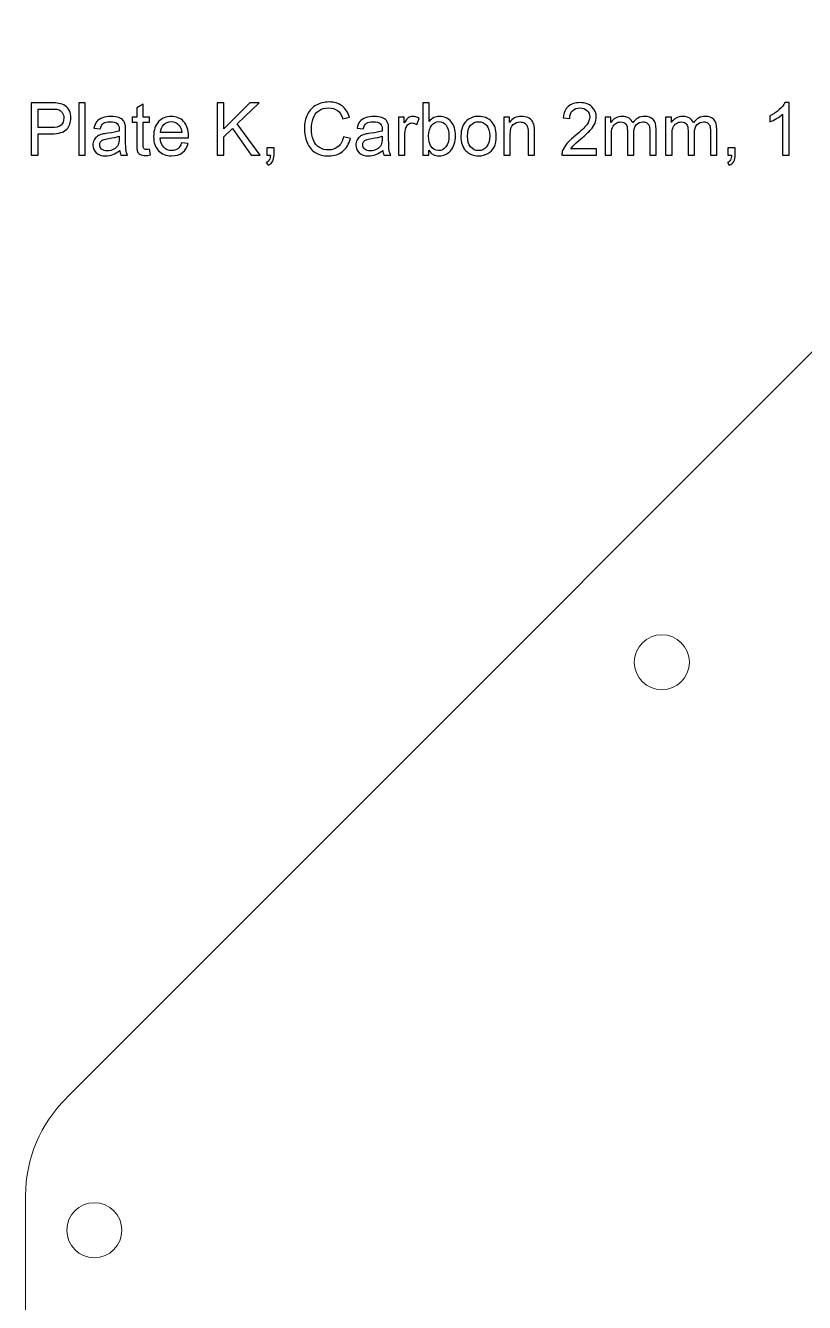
# Model space of a CAD drawing. Header units: millimetres. Extents: x -202 to 204, y -252 to 284.
# Drawn here: x 23.5 to 68.8, y 151.6 to 225.8 of the extents above; entities that cross this region are included whole.
import ezdxf

# ---------------------------------------------------------------- set-up
doc = ezdxf.new("R2010")
doc.units = ezdxf.units.MM
doc.header["$MEASUREMENT"] = 0
doc.layers.add('Layer 1', color=7, linetype='Continuous')

msp = doc.modelspace()

# ---------------------------------------------------------------- linework, layer by layer
at = {"layer": 'Layer 1', "color": 254, "lineweight": 20}
for points, knots in [([(203.5354, 157.7782), (203.5354, 157.7782), (203.5354, 113.8062), (203.5354, 113.8062), (203.5354, 113.8062), (203.5354, 109.3982), (199.9294, 105.7922), (195.5214, 105.7922), (195.5214, 105.7922), (195.5214, 105.7922), (165.5354, 105.7922), (165.5354, 105.7922), (165.5354, 105.7922), (165.5354, 105.7922), (165.5354, 114.7922), (165.5354, 114.7922), (165.5354, 114.7922), (165.5354, 117.5536), (163.2968, 119.7922), (160.5354, 119.7922), (160.5354, 119.7922), (157.774, 119.7922), (155.5354, 117.5536), (155.5354, 114.7922), (155.5354, 114.7922), (155.5354, 114.7922), (155.5354, 105.7922), (155.5354, 105.7922), (155.5354, 105.7922), (155.5354, 105.7922), (71.5354, 105.7922), (71.5354, 105.7922), (71.5354, 105.7922), (71.5354, 105.7922), (71.5354, 114.7922), (71.5354, 114.7922), (71.5354, 114.7922), (71.5354, 117.5536), (69.2968, 119.7922), (66.5354, 119.7922), (66.5354, 119.7922), (63.774, 119.7922), (61.5354, 117.5536), (61.5354, 114.7922), (61.5354, 114.7922), (61.5354, 114.7922), (61.5354, 105.7922), (61.5354, 105.7922), (61.5354, 105.7922), (61.5354, 105.7922), (31.5494, 105.7922), (31.5494, 105.7922), (31.5494, 105.7922), (27.1414, 105.7922), (23.5354, 109.3982), (23.5354, 113.8062), (23.5354, 113.8062), (23.5354, 113.8062), (23.5354, 157.7782), (23.5354, 157.7782), (23.5354, 157.7782), (23.5354, 159.9822), (24.4374, 161.9862), (25.8894, 163.4382), (25.8894, 163.4382), (25.8894, 163.4382), (25.9574, 163.5062), (25.9574, 163.5062), (25.9574, 163.5062), (25.9574, 163.5062), (85.8894, 223.4382), (85.8894, 223.4382), (85.8894, 223.4382), (87.3414, 224.8902), (89.3454, 225.7922), (91.5494, 225.7922), (91.5494, 225.7922), (91.5494, 225.7922), (135.5214, 225.7922), (135.5214, 225.7922), (135.5214, 225.7922), (137.7254, 225.7922), (139.7284, 224.8912), (141.1814, 223.4382), (141.1814, 223.4382), (141.1814, 223.4382), (141.1854, 223.4382), (141.1854, 223.4382), (141.1854, 223.4382), (141.1854, 223.4382), (201.1854, 163.4382), (201.1854, 163.4382), (201.1854, 163.4382), (201.1854, 163.4382), (201.1814, 163.4382), (201.1814, 163.4382), (201.1814, 163.4382), (202.6334, 161.9862), (203.5354, 159.9822), (203.5354, 157.7782)], [0, 0, 0, 0, 0.0384615, 0.0384615, 0.0384615, 0.0384615, 0.0769231, 0.0769231, 0.0769231, 0.0769231, 0.1153846, 0.1153846, 0.1153846, 0.1153846, 0.1538462, 0.1538462, 0.1538462, 0.1538462, 0.1923077, 0.1923077, 0.1923077, 0.1923077, 0.2307692, 0.2307692, 0.2307692, 0.2307692, 0.2692308, 0.2692308, 0.2692308, 0.2692308, 0.3076923, 0.3076923, 0.3076923, 0.3076923, 0.3461538, 0.3461538, 0.3461538, 0.3461538, 0.3846154, 0.3846154, 0.3846154, 0.3846154, 0.4230769, 0.4230769, 0.4230769, 0.4230769, 0.4615385, 0.4615385, 0.4615385, 0.4615385, 0.5, 0.5, 0.5, 0.5, 0.5384615, 0.5384615, 0.5384615, 0.5384615, 0.5769231, 0.5769231, 0.5769231, 0.5769231, 0.6153846, 0.6153846, 0.6153846, 0.6153846, 0.6538462, 0.6538462, 0.6538462, 0.6538462, 0.6923077, 0.6923077, 0.6923077, 0.6923077, 0.7307692, 0.7307692, 0.7307692, 0.7307692, 0.7692308, 0.7692308, 0.7692308, 0.7692308, 0.8076923, 0.8076923, 0.8076923, 0.8076923, 0.8461538, 0.8461538, 0.8461538, 0.8461538, 0.8846154, 0.8846154, 0.8846154, 0.8846154, 0.9230769, 0.9230769, 0.9230769, 0.9230769, 1, 1, 1, 1]), ([(58.9354, 188.7846), (58.9354, 189.6682), (59.6518, 190.3846), (60.5354, 190.3846), (60.5354, 190.3846), (61.419, 190.3846), (62.1354, 189.6682), (62.1354, 188.7846), (62.1354, 188.7846), (62.1354, 187.901), (61.419, 187.1846), (60.5354, 187.1846), (60.5354, 187.1846), (59.6518, 187.1846), (58.9354, 187.901), (58.9354, 188.7846)], [0, 0, 0, 0, 0.2, 0.2, 0.2, 0.2, 0.4, 0.4, 0.4, 0.4, 0.6, 0.6, 0.6, 0.6, 1, 1, 1, 1]), ([(25.9354, 155.7772), (25.9354, 156.6608), (26.6518, 157.3772), (27.5354, 157.3772), (27.5354, 157.3772), (28.419, 157.3772), (29.1354, 156.6608), (29.1354, 155.7772), (29.1354, 155.7772), (29.1354, 154.8936), (28.419, 154.1772), (27.5354, 154.1772), (27.5354, 154.1772), (26.6518, 154.1772), (25.9354, 154.8936), (25.9354, 155.7772)], [0, 0, 0, 0, 0.2, 0.2, 0.2, 0.2, 0.4, 0.4, 0.4, 0.4, 0.6, 0.6, 0.6, 0.6, 1, 1, 1, 1])]:
    msp.add_open_spline(points, degree=3, knots=knots, dxfattribs=at)
at = {"layer": 'Layer 1', "color": 242}
for points, knots in [([(23.8621, 218.2673), (23.8621, 218.2673), (23.8621, 221.2976), (23.8621, 221.2976), (23.8621, 221.2976), (23.8621, 221.2976), (25.0051, 221.2976), (25.0051, 221.2976), (25.0051, 221.2976), (25.2061, 221.2976), (25.36, 221.2878), (25.4658, 221.2687), (25.4658, 221.2687), (25.6147, 221.244), (25.7395, 221.1967), (25.8404, 221.1269), (25.8404, 221.1269), (25.9406, 221.0578), (26.0218, 220.9597), (26.0831, 220.8348), (26.0831, 220.8348), (26.1445, 220.7092), (26.1749, 220.5716), (26.1749, 220.4213), (26.1749, 220.4213), (26.1749, 220.1638), (26.093, 219.9451), (25.9293, 219.7666), (25.9293, 219.7666), (25.7649, 219.5888), (25.4686, 219.4992), (25.0403, 219.4992), (25.0403, 219.4992), (25.0403, 219.4992), (24.2628, 219.4992), (24.2628, 219.4992), (24.2628, 219.4992), (24.2628, 219.4992), (24.2628, 218.2673), (24.2628, 218.2673), (24.2628, 218.2673), (24.2628, 218.2673), (23.8621, 218.2673), (23.8621, 218.2673)], [0, 0, 0, 0, 0.0833333, 0.0833333, 0.0833333, 0.0833333, 0.1666667, 0.1666667, 0.1666667, 0.1666667, 0.25, 0.25, 0.25, 0.25, 0.3333333, 0.3333333, 0.3333333, 0.3333333, 0.4166667, 0.4166667, 0.4166667, 0.4166667, 0.5, 0.5, 0.5, 0.5, 0.5833333, 0.5833333, 0.5833333, 0.5833333, 0.6666667, 0.6666667, 0.6666667, 0.6666667, 0.75, 0.75, 0.75, 0.75, 0.8333333, 0.8333333, 0.8333333, 0.8333333, 1, 1, 1, 1]), ([(26.6299, 218.2673), (26.6299, 218.2673), (26.6299, 221.2976), (26.6299, 221.2976), (26.6299, 221.2976), (26.6299, 221.2976), (27.0018, 221.2976), (27.0018, 221.2976), (27.0018, 221.2976), (27.0018, 221.2976), (27.0018, 218.2673), (27.0018, 218.2673), (27.0018, 218.2673), (27.0018, 218.2673), (26.6299, 218.2673), (26.6299, 218.2673)], [0, 0, 0, 0, 0.2, 0.2, 0.2, 0.2, 0.4, 0.4, 0.4, 0.4, 0.6, 0.6, 0.6, 0.6, 1, 1, 1, 1]), ([(30.7454, 218.6003), (30.7454, 218.6003), (30.799, 218.2715), (30.799, 218.2715), (30.799, 218.2715), (30.6946, 218.2497), (30.6007, 218.2384), (30.5182, 218.2384), (30.5182, 218.2384), (30.3827, 218.2384), (30.2783, 218.2595), (30.2035, 218.3026), (30.2035, 218.3026), (30.1294, 218.3449), (30.0772, 218.4014), (30.0469, 218.4712), (30.0469, 218.4712), (30.0166, 218.5403), (30.001, 218.6871), (30.001, 218.9101), (30.001, 218.9101), (30.001, 218.9101), (30.001, 220.173), (30.001, 220.173), (30.001, 220.173), (30.001, 220.173), (29.728, 220.173), (29.728, 220.173), (29.728, 220.173), (29.728, 220.173), (29.728, 220.4623), (29.728, 220.4623), (29.728, 220.4623), (29.728, 220.4623), (30.001, 220.4623), (30.001, 220.4623), (30.001, 220.4623), (30.001, 220.4623), (30.001, 221.0062), (30.001, 221.0062), (30.001, 221.0062), (30.001, 221.0062), (30.3714, 221.2292), (30.3714, 221.2292), (30.3714, 221.2292), (30.3714, 221.2292), (30.3714, 220.4623), (30.3714, 220.4623), (30.3714, 220.4623), (30.3714, 220.4623), (30.7454, 220.4623), (30.7454, 220.4623), (30.7454, 220.4623), (30.7454, 220.4623), (30.7454, 220.173), (30.7454, 220.173), (30.7454, 220.173), (30.7454, 220.173), (30.3714, 220.173), (30.3714, 220.173), (30.3714, 220.173), (30.3714, 220.173), (30.3714, 218.8896), (30.3714, 218.8896), (30.3714, 218.8896), (30.3714, 218.7831), (30.3778, 218.7153), (30.3905, 218.685), (30.3905, 218.685), (30.4039, 218.6546), (30.4251, 218.6307), (30.4547, 218.6123), (30.4547, 218.6123), (30.4843, 218.5947), (30.5267, 218.5855), (30.5817, 218.5855), (30.5817, 218.5855), (30.6233, 218.5855), (30.6777, 218.5904), (30.7454, 218.6003)], [0, 0, 0, 0, 0.047619, 0.047619, 0.047619, 0.047619, 0.0952381, 0.0952381, 0.0952381, 0.0952381, 0.1428571, 0.1428571, 0.1428571, 0.1428571, 0.1904762, 0.1904762, 0.1904762, 0.1904762, 0.2380952, 0.2380952, 0.2380952, 0.2380952, 0.2857143, 0.2857143, 0.2857143, 0.2857143, 0.3333333, 0.3333333, 0.3333333, 0.3333333, 0.3809524, 0.3809524, 0.3809524, 0.3809524, 0.4285714, 0.4285714, 0.4285714, 0.4285714, 0.4761905, 0.4761905, 0.4761905, 0.4761905, 0.5238095, 0.5238095, 0.5238095, 0.5238095, 0.5714286, 0.5714286, 0.5714286, 0.5714286, 0.6190476, 0.6190476, 0.6190476, 0.6190476, 0.6666667, 0.6666667, 0.6666667, 0.6666667, 0.7142857, 0.7142857, 0.7142857, 0.7142857, 0.7619048, 0.7619048, 0.7619048, 0.7619048, 0.8095238, 0.8095238, 0.8095238, 0.8095238, 0.8571429, 0.8571429, 0.8571429, 0.8571429, 0.9047619, 0.9047619, 0.9047619, 0.9047619, 1, 1, 1, 1]), ([(34.6704, 218.2673), (34.6704, 218.2673), (34.6704, 221.2976), (34.6704, 221.2976), (34.6704, 221.2976), (34.6704, 221.2976), (35.0719, 221.2976), (35.0719, 221.2976), (35.0719, 221.2976), (35.0719, 221.2976), (35.0719, 219.7948), (35.0719, 219.7948), (35.0719, 219.7948), (35.0719, 219.7948), (36.5768, 221.2976), (36.5768, 221.2976), (36.5768, 221.2976), (36.5768, 221.2976), (37.1201, 221.2976), (37.1201, 221.2976), (37.1201, 221.2976), (37.1201, 221.2976), (35.8487, 220.07), (35.8487, 220.07), (35.8487, 220.07), (35.8487, 220.07), (37.1758, 218.2673), (37.1758, 218.2673), (37.1758, 218.2673), (37.1758, 218.2673), (36.6467, 218.2673), (36.6467, 218.2673), (36.6467, 218.2673), (36.6467, 218.2673), (35.5679, 219.8012), (35.5679, 219.8012), (35.5679, 219.8012), (35.5679, 219.8012), (35.0719, 219.3172), (35.0719, 219.3172), (35.0719, 219.3172), (35.0719, 219.3172), (35.0719, 218.2673), (35.0719, 218.2673), (35.0719, 218.2673), (35.0719, 218.2673), (34.6704, 218.2673), (34.6704, 218.2673)], [0, 0, 0, 0, 0.0769231, 0.0769231, 0.0769231, 0.0769231, 0.1538462, 0.1538462, 0.1538462, 0.1538462, 0.2307692, 0.2307692, 0.2307692, 0.2307692, 0.3076923, 0.3076923, 0.3076923, 0.3076923, 0.3846154, 0.3846154, 0.3846154, 0.3846154, 0.4615385, 0.4615385, 0.4615385, 0.4615385, 0.5384615, 0.5384615, 0.5384615, 0.5384615, 0.6153846, 0.6153846, 0.6153846, 0.6153846, 0.6923077, 0.6923077, 0.6923077, 0.6923077, 0.7692308, 0.7692308, 0.7692308, 0.7692308, 0.8461538, 0.8461538, 0.8461538, 0.8461538, 1, 1, 1, 1]), ([(42.0252, 219.3299), (42.0252, 219.3299), (42.4266, 219.2283), (42.4266, 219.2283), (42.4266, 219.2283), (42.3427, 218.8995), (42.191, 218.6483), (41.973, 218.4747), (41.973, 218.4747), (41.7542, 218.3019), (41.4875, 218.2158), (41.1715, 218.2158), (41.1715, 218.2158), (40.8448, 218.2158), (40.5795, 218.2821), (40.3749, 218.4148), (40.3749, 218.4148), (40.1703, 218.5481), (40.0144, 218.7407), (39.9078, 218.9926), (39.9078, 218.9926), (39.8013, 219.2452), (39.7477, 219.5161), (39.7477, 219.8054), (39.7477, 219.8054), (39.7477, 220.1208), (39.8076, 220.3959), (39.9283, 220.6309), (39.9283, 220.6309), (40.0489, 220.8658), (40.2204, 221.0443), (40.4433, 221.1664), (40.4433, 221.1664), (40.6656, 221.2885), (40.9104, 221.3491), (41.1778, 221.3491), (41.1778, 221.3491), (41.4812, 221.3491), (41.7359, 221.2722), (41.9426, 221.1177), (41.9426, 221.1177), (42.1494, 220.9632), (42.2933, 220.7466), (42.3744, 220.4665), (42.3744, 220.4665), (42.3744, 220.4665), (41.98, 220.3734), (41.98, 220.3734), (41.98, 220.3734), (41.9095, 220.5942), (41.8079, 220.7544), (41.6738, 220.8553), (41.6738, 220.8553), (41.5405, 220.9562), (41.3725, 221.0062), (41.1693, 221.0062), (41.1693, 221.0062), (40.9365, 221.0062), (40.7425, 220.9505), (40.5859, 220.839), (40.5859, 220.839), (40.4292, 220.7268), (40.3192, 220.5773), (40.2564, 220.3889), (40.2564, 220.3889), (40.1929, 220.2012), (40.1611, 220.0072), (40.1611, 219.8075), (40.1611, 219.8075), (40.1611, 219.5493), (40.1985, 219.3249), (40.2733, 219.1323), (40.2733, 219.1323), (40.3488, 218.9404), (40.4652, 218.7965), (40.624, 218.7012), (40.624, 218.7012), (40.7827, 218.606), (40.9542, 218.5587), (41.139, 218.5587), (41.139, 218.5587), (41.3634, 218.5587), (41.5532, 218.6236), (41.7091, 218.7527), (41.7091, 218.7527), (41.865, 218.8825), (41.9701, 219.0752), (42.0252, 219.3299)], [0, 0, 0, 0, 0.0434783, 0.0434783, 0.0434783, 0.0434783, 0.0869565, 0.0869565, 0.0869565, 0.0869565, 0.1304348, 0.1304348, 0.1304348, 0.1304348, 0.173913, 0.173913, 0.173913, 0.173913, 0.2173913, 0.2173913, 0.2173913, 0.2173913, 0.2608696, 0.2608696, 0.2608696, 0.2608696, 0.3043478, 0.3043478, 0.3043478, 0.3043478, 0.3478261, 0.3478261, 0.3478261, 0.3478261, 0.3913043, 0.3913043, 0.3913043, 0.3913043, 0.4347826, 0.4347826, 0.4347826, 0.4347826, 0.4782609, 0.4782609, 0.4782609, 0.4782609, 0.5217391, 0.5217391, 0.5217391, 0.5217391, 0.5652174, 0.5652174, 0.5652174, 0.5652174, 0.6086957, 0.6086957, 0.6086957, 0.6086957, 0.6521739, 0.6521739, 0.6521739, 0.6521739, 0.6956522, 0.6956522, 0.6956522, 0.6956522, 0.7391304, 0.7391304, 0.7391304, 0.7391304, 0.7826087, 0.7826087, 0.7826087, 0.7826087, 0.826087, 0.826087, 0.826087, 0.826087, 0.8695652, 0.8695652, 0.8695652, 0.8695652, 0.9130435, 0.9130435, 0.9130435, 0.9130435, 1, 1, 1, 1]), ([(46.9802, 218.2673), (46.9802, 218.2673), (46.6352, 218.2673), (46.6352, 218.2673), (46.6352, 218.2673), (46.6352, 218.2673), (46.6352, 221.2976), (46.6352, 221.2976), (46.6352, 221.2976), (46.6352, 221.2976), (47.007, 221.2976), (47.007, 221.2976), (47.007, 221.2976), (47.007, 221.2976), (47.007, 220.2167), (47.007, 220.2167), (47.007, 220.2167), (47.1643, 220.4136), (47.3647, 220.5124), (47.6081, 220.5124), (47.6081, 220.5124), (47.7436, 220.5124), (47.8713, 220.4848), (47.992, 220.4305), (47.992, 220.4305), (48.1126, 220.3762), (48.2114, 220.2993), (48.2897, 220.2012), (48.2897, 220.2012), (48.3673, 220.1024), (48.4287, 219.9839), (48.4724, 219.8442), (48.4724, 219.8442), (48.5169, 219.7052), (48.5388, 219.5563), (48.5388, 219.3983), (48.5388, 219.3983), (48.5388, 219.0215), (48.4456, 218.7308), (48.2594, 218.5255), (48.2594, 218.5255), (48.0738, 218.3202), (47.8501, 218.2179), (47.5898, 218.2179), (47.5898, 218.2179), (47.3309, 218.2179), (47.1277, 218.3259), (46.9802, 218.5425), (46.9802, 218.5425), (46.9802, 218.5425), (46.9802, 218.2673), (46.9802, 218.2673)], [0, 0, 0, 0, 0.0714286, 0.0714286, 0.0714286, 0.0714286, 0.1428571, 0.1428571, 0.1428571, 0.1428571, 0.2142857, 0.2142857, 0.2142857, 0.2142857, 0.2857143, 0.2857143, 0.2857143, 0.2857143, 0.3571429, 0.3571429, 0.3571429, 0.3571429, 0.4285714, 0.4285714, 0.4285714, 0.4285714, 0.5, 0.5, 0.5, 0.5, 0.5714286, 0.5714286, 0.5714286, 0.5714286, 0.6428571, 0.6428571, 0.6428571, 0.6428571, 0.7142857, 0.7142857, 0.7142857, 0.7142857, 0.7857143, 0.7857143, 0.7857143, 0.7857143, 0.8571429, 0.8571429, 0.8571429, 0.8571429, 1, 1, 1, 1]), ([(56.7288, 218.625), (56.7288, 218.625), (56.7288, 218.2673), (56.7288, 218.2673), (56.7288, 218.2673), (56.7288, 218.2673), (54.7257, 218.2673), (54.7257, 218.2673), (54.7257, 218.2673), (54.7229, 218.3569), (54.737, 218.443), (54.7687, 218.5255), (54.7687, 218.5255), (54.8195, 218.6624), (54.9014, 218.7965), (55.0136, 218.9291), (55.0136, 218.9291), (55.1265, 219.061), (55.2887, 219.2141), (55.5004, 219.3877), (55.5004, 219.3877), (55.8299, 219.6579), (56.0528, 219.8717), (56.1686, 220.0298), (56.1686, 220.0298), (56.2843, 220.1871), (56.3421, 220.3367), (56.3421, 220.4771), (56.3421, 220.4771), (56.3421, 220.6245), (56.2892, 220.7487), (56.1841, 220.8503), (56.1841, 220.8503), (56.0782, 220.9512), (55.9407, 221.002), (55.7713, 221.002), (55.7713, 221.002), (55.5921, 221.002), (55.4489, 220.9484), (55.3417, 220.8404), (55.3417, 220.8404), (55.2337, 220.7332), (55.1794, 220.5843), (55.178, 220.3945), (55.178, 220.3945), (55.178, 220.3945), (54.7956, 220.4333), (54.7956, 220.4333), (54.7956, 220.4333), (54.8217, 220.7191), (54.9204, 220.9364), (55.0912, 221.086), (55.0912, 221.086), (55.2619, 221.2355), (55.4919, 221.3103), (55.7798, 221.3103), (55.7798, 221.3103), (56.0705, 221.3103), (56.3005, 221.2292), (56.4698, 221.0683), (56.4698, 221.0683), (56.6399, 220.9068), (56.7245, 220.7071), (56.7245, 220.4686), (56.7245, 220.4686), (56.7245, 220.3473), (56.6998, 220.228), (56.6497, 220.1109), (56.6497, 220.1109), (56.6004, 219.9938), (56.5178, 219.8703), (56.4028, 219.7412), (56.4028, 219.7412), (56.2878, 219.6114), (56.0966, 219.4336), (55.8292, 219.2078), (55.8292, 219.2078), (55.6062, 219.0201), (55.463, 218.8931), (55.3995, 218.8261), (55.3995, 218.8261), (55.336, 218.7598), (55.2838, 218.6927), (55.2422, 218.625), (55.2422, 218.625), (55.2422, 218.625), (56.7288, 218.625), (56.7288, 218.625)], [0, 0, 0, 0, 0.0434783, 0.0434783, 0.0434783, 0.0434783, 0.0869565, 0.0869565, 0.0869565, 0.0869565, 0.1304348, 0.1304348, 0.1304348, 0.1304348, 0.173913, 0.173913, 0.173913, 0.173913, 0.2173913, 0.2173913, 0.2173913, 0.2173913, 0.2608696, 0.2608696, 0.2608696, 0.2608696, 0.3043478, 0.3043478, 0.3043478, 0.3043478, 0.3478261, 0.3478261, 0.3478261, 0.3478261, 0.3913043, 0.3913043, 0.3913043, 0.3913043, 0.4347826, 0.4347826, 0.4347826, 0.4347826, 0.4782609, 0.4782609, 0.4782609, 0.4782609, 0.5217391, 0.5217391, 0.5217391, 0.5217391, 0.5652174, 0.5652174, 0.5652174, 0.5652174, 0.6086957, 0.6086957, 0.6086957, 0.6086957, 0.6521739, 0.6521739, 0.6521739, 0.6521739, 0.6956522, 0.6956522, 0.6956522, 0.6956522, 0.7391304, 0.7391304, 0.7391304, 0.7391304, 0.7826087, 0.7826087, 0.7826087, 0.7826087, 0.826087, 0.826087, 0.826087, 0.826087, 0.8695652, 0.8695652, 0.8695652, 0.8695652, 0.9130435, 0.9130435, 0.9130435, 0.9130435, 1, 1, 1, 1]), ([(67.9336, 218.2673), (67.9336, 218.2673), (67.5618, 218.2673), (67.5618, 218.2673), (67.5618, 218.2673), (67.5618, 218.2673), (67.5618, 220.6379), (67.5618, 220.6379), (67.5618, 220.6379), (67.4722, 220.5526), (67.3551, 220.4672), (67.2097, 220.3818), (67.2097, 220.3818), (67.0637, 220.2965), (66.9331, 220.2323), (66.8174, 220.1899), (66.8174, 220.1899), (66.8174, 220.1899), (66.8174, 220.549), (66.8174, 220.549), (66.8174, 220.549), (67.0256, 220.6471), (67.2076, 220.7657), (67.3635, 220.9046), (67.3635, 220.9046), (67.5187, 221.0443), (67.6295, 221.1791), (67.6944, 221.3103), (67.6944, 221.3103), (67.6944, 221.3103), (67.9336, 221.3103), (67.9336, 221.3103), (67.9336, 221.3103), (67.9336, 221.3103), (67.9336, 218.2673), (67.9336, 218.2673)], [0, 0, 0, 0, 0.1, 0.1, 0.1, 0.1, 0.2, 0.2, 0.2, 0.2, 0.3, 0.3, 0.3, 0.3, 0.4, 0.4, 0.4, 0.4, 0.5, 0.5, 0.5, 0.5, 0.6, 0.6, 0.6, 0.6, 0.7, 0.7, 0.7, 0.7, 0.8, 0.8, 0.8, 0.8, 1, 1, 1, 1]), ([(24.2628, 219.8569), (24.2628, 219.8569), (25.0467, 219.8569), (25.0467, 219.8569), (25.0467, 219.8569), (25.3056, 219.8569), (25.4898, 219.9049), (25.5984, 220.0015), (25.5984, 220.0015), (25.7071, 220.0982), (25.7614, 220.2337), (25.7614, 220.4086), (25.7614, 220.4086), (25.7614, 220.5356), (25.7297, 220.6443), (25.6655, 220.7346), (25.6655, 220.7346), (25.6013, 220.8249), (25.5173, 220.8842), (25.4122, 220.9131), (25.4122, 220.9131), (25.3444, 220.9308), (25.2203, 220.9399), (25.0382, 220.9399), (25.0382, 220.9399), (25.0382, 220.9399), (24.2628, 220.9399), (24.2628, 220.9399), (24.2628, 220.9399), (24.2628, 220.9399), (24.2628, 219.8569), (24.2628, 219.8569)], [0, 0, 0, 0, 0.1111111, 0.1111111, 0.1111111, 0.1111111, 0.2222222, 0.2222222, 0.2222222, 0.2222222, 0.3333333, 0.3333333, 0.3333333, 0.3333333, 0.4444444, 0.4444444, 0.4444444, 0.4444444, 0.5555556, 0.5555556, 0.5555556, 0.5555556, 0.6666667, 0.6666667, 0.6666667, 0.6666667, 0.7777778, 0.7777778, 0.7777778, 0.7777778, 1, 1, 1, 1]), ([(29.0112, 218.5382), (28.8729, 218.4211), (28.7402, 218.3386), (28.6132, 218.2899), (28.6132, 218.2899), (28.4855, 218.2419), (28.3487, 218.2179), (28.2026, 218.2179), (28.2026, 218.2179), (27.9613, 218.2179), (27.7765, 218.2765), (27.6466, 218.3943), (27.6466, 218.3943), (27.5175, 218.5121), (27.4526, 218.6631), (27.4526, 218.8459), (27.4526, 218.8459), (27.4526, 218.9538), (27.4766, 219.0519), (27.526, 219.1408), (27.526, 219.1408), (27.5747, 219.2297), (27.6389, 219.3009), (27.7179, 219.3546), (27.7179, 219.3546), (27.7976, 219.4082), (27.8865, 219.4491), (27.986, 219.4766), (27.986, 219.4766), (28.0587, 219.4957), (28.1687, 219.5147), (28.3162, 219.5324), (28.3162, 219.5324), (28.6168, 219.5683), (28.8383, 219.6107), (28.9801, 219.6608), (28.9801, 219.6608), (28.9815, 219.7116), (28.9822, 219.744), (28.9822, 219.7574), (28.9822, 219.7574), (28.9822, 219.9091), (28.947, 220.0164), (28.8764, 220.0777), (28.8764, 220.0777), (28.7819, 220.1624), (28.64, 220.204), (28.4531, 220.204), (28.4531, 220.204), (28.2781, 220.204), (28.149, 220.1737), (28.065, 220.1123), (28.065, 220.1123), (27.9818, 220.0509), (27.9204, 219.9423), (27.8802, 219.7863), (27.8802, 219.7863), (27.8802, 219.7863), (27.5168, 219.8364), (27.5168, 219.8364), (27.5168, 219.8364), (27.55, 219.9917), (27.6043, 220.118), (27.6798, 220.2132), (27.6798, 220.2132), (27.7553, 220.3092), (27.8654, 220.3832), (28.0086, 220.4347), (28.0086, 220.4347), (28.1518, 220.4863), (28.3176, 220.5124), (28.5067, 220.5124), (28.5067, 220.5124), (28.6944, 220.5124), (28.8461, 220.4898), (28.9632, 220.446), (28.9632, 220.446), (29.0803, 220.4016), (29.1664, 220.3466), (29.2221, 220.2795), (29.2221, 220.2795), (29.2772, 220.2125), (29.3153, 220.1285), (29.3378, 220.0262), (29.3378, 220.0262), (29.3498, 219.9627), (29.3562, 219.8484), (29.3562, 219.6833), (29.3562, 219.6833), (29.3562, 219.6833), (29.3562, 219.1873), (29.3562, 219.1873), (29.3562, 219.1873), (29.3562, 218.8409), (29.3639, 218.6222), (29.3802, 218.5312), (29.3802, 218.5312), (29.3957, 218.4395), (29.4274, 218.3513), (29.474, 218.2673), (29.474, 218.2673), (29.474, 218.2673), (29.0852, 218.2673), (29.0852, 218.2673), (29.0852, 218.2673), (29.0471, 218.3442), (29.0217, 218.4345), (29.0112, 218.5382)], [0, 0, 0, 0, 0.0357143, 0.0357143, 0.0357143, 0.0357143, 0.0714286, 0.0714286, 0.0714286, 0.0714286, 0.1071429, 0.1071429, 0.1071429, 0.1071429, 0.1428571, 0.1428571, 0.1428571, 0.1428571, 0.1785714, 0.1785714, 0.1785714, 0.1785714, 0.2142857, 0.2142857, 0.2142857, 0.2142857, 0.25, 0.25, 0.25, 0.25, 0.2857143, 0.2857143, 0.2857143, 0.2857143, 0.3214286, 0.3214286, 0.3214286, 0.3214286, 0.3571429, 0.3571429, 0.3571429, 0.3571429, 0.3928571, 0.3928571, 0.3928571, 0.3928571, 0.4285714, 0.4285714, 0.4285714, 0.4285714, 0.4642857, 0.4642857, 0.4642857, 0.4642857, 0.5, 0.5, 0.5, 0.5, 0.5357143, 0.5357143, 0.5357143, 0.5357143, 0.5714286, 0.5714286, 0.5714286, 0.5714286, 0.6071429, 0.6071429, 0.6071429, 0.6071429, 0.6428571, 0.6428571, 0.6428571, 0.6428571, 0.6785714, 0.6785714, 0.6785714, 0.6785714, 0.7142857, 0.7142857, 0.7142857, 0.7142857, 0.75, 0.75, 0.75, 0.75, 0.7857143, 0.7857143, 0.7857143, 0.7857143, 0.8214286, 0.8214286, 0.8214286, 0.8214286, 0.8571429, 0.8571429, 0.8571429, 0.8571429, 0.8928571, 0.8928571, 0.8928571, 0.8928571, 0.9285714, 0.9285714, 0.9285714, 0.9285714, 1, 1, 1, 1]), ([(32.6116, 218.9743), (32.6116, 218.9743), (32.9961, 218.927), (32.9961, 218.927), (32.9961, 218.927), (32.9355, 218.7019), (32.8233, 218.5276), (32.6596, 218.4035), (32.6596, 218.4035), (32.4952, 218.28), (32.2856, 218.2179), (32.0309, 218.2179), (32.0309, 218.2179), (31.7099, 218.2179), (31.4552, 218.3167), (31.2675, 218.5142), (31.2675, 218.5142), (31.0792, 218.7118), (30.9853, 218.9891), (30.9853, 219.3461), (30.9853, 219.3461), (30.9853, 219.7158), (31.0806, 220.0022), (31.2704, 220.2062), (31.2704, 220.2062), (31.4609, 220.4101), (31.7071, 220.5124), (32.0105, 220.5124), (32.0105, 220.5124), (32.304, 220.5124), (32.5439, 220.4122), (32.7294, 220.2125), (32.7294, 220.2125), (32.9157, 220.0128), (33.0088, 219.7313), (33.0088, 219.3694), (33.0088, 219.3694), (33.0088, 219.3468), (33.0081, 219.3136), (33.0067, 219.2699), (33.0067, 219.2699), (33.0067, 219.2699), (31.3698, 219.2699), (31.3698, 219.2699), (31.3698, 219.2699), (31.3833, 219.0286), (31.4517, 218.8437), (31.5745, 218.716), (31.5745, 218.716), (31.6972, 218.5876), (31.8496, 218.5234), (32.0331, 218.5234), (32.0331, 218.5234), (32.1692, 218.5234), (32.2856, 218.5594), (32.3823, 218.6314), (32.3823, 218.6314), (32.479, 218.7026), (32.5552, 218.8169), (32.6116, 218.9743)], [0, 0, 0, 0, 0.0625, 0.0625, 0.0625, 0.0625, 0.125, 0.125, 0.125, 0.125, 0.1875, 0.1875, 0.1875, 0.1875, 0.25, 0.25, 0.25, 0.25, 0.3125, 0.3125, 0.3125, 0.3125, 0.375, 0.375, 0.375, 0.375, 0.4375, 0.4375, 0.4375, 0.4375, 0.5, 0.5, 0.5, 0.5, 0.5625, 0.5625, 0.5625, 0.5625, 0.625, 0.625, 0.625, 0.625, 0.6875, 0.6875, 0.6875, 0.6875, 0.75, 0.75, 0.75, 0.75, 0.8125, 0.8125, 0.8125, 0.8125, 0.875, 0.875, 0.875, 0.875, 1, 1, 1, 1]), ([(44.3055, 218.5382), (44.1672, 218.4211), (44.0345, 218.3386), (43.9075, 218.2899), (43.9075, 218.2899), (43.7798, 218.2419), (43.643, 218.2179), (43.4969, 218.2179), (43.4969, 218.2179), (43.2556, 218.2179), (43.0708, 218.2765), (42.9409, 218.3943), (42.9409, 218.3943), (42.8118, 218.5121), (42.7469, 218.6631), (42.7469, 218.8459), (42.7469, 218.8459), (42.7469, 218.9538), (42.7709, 219.0519), (42.8203, 219.1408), (42.8203, 219.1408), (42.869, 219.2297), (42.9332, 219.3009), (43.0122, 219.3546), (43.0122, 219.3546), (43.0919, 219.4082), (43.1808, 219.4491), (43.2803, 219.4766), (43.2803, 219.4766), (43.353, 219.4957), (43.463, 219.5147), (43.6105, 219.5324), (43.6105, 219.5324), (43.9111, 219.5683), (44.1326, 219.6107), (44.2744, 219.6608), (44.2744, 219.6608), (44.2758, 219.7116), (44.2765, 219.744), (44.2765, 219.7574), (44.2765, 219.7574), (44.2765, 219.9091), (44.2413, 220.0164), (44.1707, 220.0777), (44.1707, 220.0777), (44.0762, 220.1624), (43.9343, 220.204), (43.7474, 220.204), (43.7474, 220.204), (43.5724, 220.204), (43.4433, 220.1737), (43.3593, 220.1123), (43.3593, 220.1123), (43.2761, 220.0509), (43.2147, 219.9423), (43.1745, 219.7863), (43.1745, 219.7863), (43.1745, 219.7863), (42.8111, 219.8364), (42.8111, 219.8364), (42.8111, 219.8364), (42.8443, 219.9917), (42.8986, 220.118), (42.9741, 220.2132), (42.9741, 220.2132), (43.0496, 220.3092), (43.1597, 220.3832), (43.3029, 220.4347), (43.3029, 220.4347), (43.4461, 220.4863), (43.6119, 220.5124), (43.801, 220.5124), (43.801, 220.5124), (43.9887, 220.5124), (44.1404, 220.4898), (44.2575, 220.446), (44.2575, 220.446), (44.3746, 220.4016), (44.4607, 220.3466), (44.5164, 220.2795), (44.5164, 220.2795), (44.5715, 220.2125), (44.6096, 220.1285), (44.6321, 220.0262), (44.6321, 220.0262), (44.6441, 219.9627), (44.6505, 219.8484), (44.6505, 219.6833), (44.6505, 219.6833), (44.6505, 219.6833), (44.6505, 219.1873), (44.6505, 219.1873), (44.6505, 219.1873), (44.6505, 218.8409), (44.6582, 218.6222), (44.6745, 218.5312), (44.6745, 218.5312), (44.69, 218.4395), (44.7217, 218.3513), (44.7683, 218.2673), (44.7683, 218.2673), (44.7683, 218.2673), (44.3795, 218.2673), (44.3795, 218.2673), (44.3795, 218.2673), (44.3414, 218.3442), (44.316, 218.4345), (44.3055, 218.5382)], [0, 0, 0, 0, 0.0357143, 0.0357143, 0.0357143, 0.0357143, 0.0714286, 0.0714286, 0.0714286, 0.0714286, 0.1071429, 0.1071429, 0.1071429, 0.1071429, 0.1428571, 0.1428571, 0.1428571, 0.1428571, 0.1785714, 0.1785714, 0.1785714, 0.1785714, 0.2142857, 0.2142857, 0.2142857, 0.2142857, 0.25, 0.25, 0.25, 0.25, 0.2857143, 0.2857143, 0.2857143, 0.2857143, 0.3214286, 0.3214286, 0.3214286, 0.3214286, 0.3571429, 0.3571429, 0.3571429, 0.3571429, 0.3928571, 0.3928571, 0.3928571, 0.3928571, 0.4285714, 0.4285714, 0.4285714, 0.4285714, 0.4642857, 0.4642857, 0.4642857, 0.4642857, 0.5, 0.5, 0.5, 0.5, 0.5357143, 0.5357143, 0.5357143, 0.5357143, 0.5714286, 0.5714286, 0.5714286, 0.5714286, 0.6071429, 0.6071429, 0.6071429, 0.6071429, 0.6428571, 0.6428571, 0.6428571, 0.6428571, 0.6785714, 0.6785714, 0.6785714, 0.6785714, 0.7142857, 0.7142857, 0.7142857, 0.7142857, 0.75, 0.75, 0.75, 0.75, 0.7857143, 0.7857143, 0.7857143, 0.7857143, 0.8214286, 0.8214286, 0.8214286, 0.8214286, 0.8571429, 0.8571429, 0.8571429, 0.8571429, 0.8928571, 0.8928571, 0.8928571, 0.8928571, 0.9285714, 0.9285714, 0.9285714, 0.9285714, 1, 1, 1, 1]), ([(45.2234, 218.2673), (45.2234, 218.2673), (45.2234, 220.4623), (45.2234, 220.4623), (45.2234, 220.4623), (45.2234, 220.4623), (45.5578, 220.4623), (45.5578, 220.4623), (45.5578, 220.4623), (45.5578, 220.4623), (45.5578, 220.13), (45.5578, 220.13), (45.5578, 220.13), (45.6432, 220.2852), (45.7222, 220.3882), (45.7949, 220.4376), (45.7949, 220.4376), (45.8668, 220.487), (45.9466, 220.5124), (46.0333, 220.5124), (46.0333, 220.5124), (46.1589, 220.5124), (46.2859, 220.4721), (46.4157, 220.3924), (46.4157, 220.3924), (46.4157, 220.3924), (46.2873, 220.0467), (46.2873, 220.0467), (46.2873, 220.0467), (46.197, 220.101), (46.106, 220.1278), (46.015, 220.1278), (46.015, 220.1278), (45.9331, 220.1278), (45.8605, 220.1031), (45.7956, 220.0545), (45.7956, 220.0545), (45.7307, 220.0051), (45.6848, 219.9373), (45.6573, 219.8506), (45.6573, 219.8506), (45.6157, 219.7186), (45.5952, 219.574), (45.5952, 219.4166), (45.5952, 219.4166), (45.5952, 219.4166), (45.5952, 218.2673), (45.5952, 218.2673), (45.5952, 218.2673), (45.5952, 218.2673), (45.2234, 218.2673), (45.2234, 218.2673)], [0, 0, 0, 0, 0.0714286, 0.0714286, 0.0714286, 0.0714286, 0.1428571, 0.1428571, 0.1428571, 0.1428571, 0.2142857, 0.2142857, 0.2142857, 0.2142857, 0.2857143, 0.2857143, 0.2857143, 0.2857143, 0.3571429, 0.3571429, 0.3571429, 0.3571429, 0.4285714, 0.4285714, 0.4285714, 0.4285714, 0.5, 0.5, 0.5, 0.5, 0.5714286, 0.5714286, 0.5714286, 0.5714286, 0.6428571, 0.6428571, 0.6428571, 0.6428571, 0.7142857, 0.7142857, 0.7142857, 0.7142857, 0.7857143, 0.7857143, 0.7857143, 0.7857143, 0.8571429, 0.8571429, 0.8571429, 0.8571429, 1, 1, 1, 1]), ([(48.8527, 219.3651), (48.8527, 219.7715), (48.9656, 220.0728), (49.1921, 220.2682), (49.1921, 220.2682), (49.3805, 220.4305), (49.6105, 220.5124), (49.8821, 220.5124), (49.8821, 220.5124), (50.1841, 220.5124), (50.431, 220.4136), (50.6222, 220.2153), (50.6222, 220.2153), (50.8141, 220.0178), (50.9094, 219.7447), (50.9094, 219.3962), (50.9094, 219.3962), (50.9094, 219.1133), (50.867, 218.891), (50.7824, 218.7294), (50.7824, 218.7294), (50.6977, 218.5672), (50.5742, 218.4416), (50.4127, 218.352), (50.4127, 218.352), (50.2504, 218.2624), (50.074, 218.2179), (49.8821, 218.2179), (49.8821, 218.2179), (49.5752, 218.2179), (49.3268, 218.316), (49.137, 218.5135), (49.137, 218.5135), (48.9472, 218.7104), (48.8527, 218.994), (48.8527, 219.3651)], [0, 0, 0, 0, 0.1, 0.1, 0.1, 0.1, 0.2, 0.2, 0.2, 0.2, 0.3, 0.3, 0.3, 0.3, 0.4, 0.4, 0.4, 0.4, 0.5, 0.5, 0.5, 0.5, 0.6, 0.6, 0.6, 0.6, 0.7, 0.7, 0.7, 0.7, 0.8, 0.8, 0.8, 0.8, 1, 1, 1, 1]), ([(51.3461, 218.2673), (51.3461, 218.2673), (51.3461, 220.4623), (51.3461, 220.4623), (51.3461, 220.4623), (51.3461, 220.4623), (51.6805, 220.4623), (51.6805, 220.4623), (51.6805, 220.4623), (51.6805, 220.4623), (51.6805, 220.1504), (51.6805, 220.1504), (51.6805, 220.1504), (51.8421, 220.3917), (52.0749, 220.5124), (52.379, 220.5124), (52.379, 220.5124), (52.5117, 220.5124), (52.633, 220.4884), (52.7438, 220.4411), (52.7438, 220.4411), (52.8553, 220.3931), (52.9378, 220.331), (52.9929, 220.2534), (52.9929, 220.2534), (53.0486, 220.1765), (53.0867, 220.0848), (53.1093, 219.979), (53.1093, 219.979), (53.1227, 219.9098), (53.1297, 219.7892), (53.1297, 219.617), (53.1297, 219.617), (53.1297, 219.617), (53.1297, 218.2673), (53.1297, 218.2673), (53.1297, 218.2673), (53.1297, 218.2673), (52.7572, 218.2673), (52.7572, 218.2673), (52.7572, 218.2673), (52.7572, 218.2673), (52.7572, 219.6029), (52.7572, 219.6029), (52.7572, 219.6029), (52.7572, 219.7539), (52.7431, 219.8675), (52.7142, 219.943), (52.7142, 219.943), (52.6852, 220.0178), (52.6337, 220.0777), (52.5603, 220.1222), (52.5603, 220.1222), (52.4863, 220.1673), (52.4002, 220.1899), (52.3007, 220.1899), (52.3007, 220.1899), (52.142, 220.1899), (52.0058, 220.1391), (51.8901, 220.0389), (51.8901, 220.0389), (51.7751, 219.938), (51.7179, 219.7475), (51.7179, 219.466), (51.7179, 219.466), (51.7179, 219.466), (51.7179, 218.2673), (51.7179, 218.2673), (51.7179, 218.2673), (51.7179, 218.2673), (51.3461, 218.2673), (51.3461, 218.2673)], [0, 0, 0, 0, 0.0526316, 0.0526316, 0.0526316, 0.0526316, 0.1052632, 0.1052632, 0.1052632, 0.1052632, 0.1578947, 0.1578947, 0.1578947, 0.1578947, 0.2105263, 0.2105263, 0.2105263, 0.2105263, 0.2631579, 0.2631579, 0.2631579, 0.2631579, 0.3157895, 0.3157895, 0.3157895, 0.3157895, 0.3684211, 0.3684211, 0.3684211, 0.3684211, 0.4210526, 0.4210526, 0.4210526, 0.4210526, 0.4736842, 0.4736842, 0.4736842, 0.4736842, 0.5263158, 0.5263158, 0.5263158, 0.5263158, 0.5789474, 0.5789474, 0.5789474, 0.5789474, 0.6315789, 0.6315789, 0.6315789, 0.6315789, 0.6842105, 0.6842105, 0.6842105, 0.6842105, 0.7368421, 0.7368421, 0.7368421, 0.7368421, 0.7894737, 0.7894737, 0.7894737, 0.7894737, 0.8421053, 0.8421053, 0.8421053, 0.8421053, 0.8947368, 0.8947368, 0.8947368, 0.8947368, 1, 1, 1, 1]), ([(57.2311, 218.2673), (57.2311, 218.2673), (57.2311, 220.4623), (57.2311, 220.4623), (57.2311, 220.4623), (57.2311, 220.4623), (57.5634, 220.4623), (57.5634, 220.4623), (57.5634, 220.4623), (57.5634, 220.4623), (57.5634, 220.1546), (57.5634, 220.1546), (57.5634, 220.1546), (57.6326, 220.2619), (57.7243, 220.3487), (57.8386, 220.4136), (57.8386, 220.4136), (57.9529, 220.4792), (58.0834, 220.5124), (58.2295, 220.5124), (58.2295, 220.5124), (58.3917, 220.5124), (58.5251, 220.4785), (58.6288, 220.4108), (58.6288, 220.4108), (58.7332, 220.343), (58.8066, 220.2492), (58.8489, 220.1278), (58.8489, 220.1278), (59.0232, 220.384), (59.249, 220.5124), (59.527, 220.5124), (59.527, 220.5124), (59.745, 220.5124), (59.9122, 220.4517), (60.0293, 220.331), (60.0293, 220.331), (60.1464, 220.2104), (60.205, 220.0248), (60.205, 219.7744), (60.205, 219.7744), (60.205, 219.7744), (60.205, 218.2673), (60.205, 218.2673), (60.205, 218.2673), (60.205, 218.2673), (59.8353, 218.2673), (59.8353, 218.2673), (59.8353, 218.2673), (59.8353, 218.2673), (59.8353, 219.6502), (59.8353, 219.6502), (59.8353, 219.6502), (59.8353, 219.799), (59.8233, 219.9063), (59.7993, 219.9719), (59.7993, 219.9719), (59.7746, 220.0368), (59.7309, 220.0897), (59.6681, 220.13), (59.6681, 220.13), (59.6046, 220.1695), (59.5298, 220.1899), (59.4444, 220.1899), (59.4444, 220.1899), (59.2899, 220.1899), (59.1622, 220.1384), (59.0599, 220.0354), (59.0599, 220.0354), (58.9583, 219.9331), (58.9068, 219.7687), (58.9068, 219.5429), (58.9068, 219.5429), (58.9068, 219.5429), (58.9068, 218.2673), (58.9068, 218.2673), (58.9068, 218.2673), (58.9068, 218.2673), (58.535, 218.2673), (58.535, 218.2673), (58.535, 218.2673), (58.535, 218.2673), (58.535, 219.6932), (58.535, 219.6932), (58.535, 219.6932), (58.535, 219.859), (58.5046, 219.9832), (58.4439, 220.0657), (58.4439, 220.0657), (58.3833, 220.1483), (58.2845, 220.1899), (58.1462, 220.1899), (58.1462, 220.1899), (58.0418, 220.1899), (57.9451, 220.1624), (57.8562, 220.1067), (57.8562, 220.1067), (57.7673, 220.0516), (57.7024, 219.9712), (57.6629, 219.8654), (57.6629, 219.8654), (57.6227, 219.7588), (57.6029, 219.6057), (57.6029, 219.4061), (57.6029, 219.4061), (57.6029, 219.4061), (57.6029, 218.2673), (57.6029, 218.2673), (57.6029, 218.2673), (57.6029, 218.2673), (57.2311, 218.2673), (57.2311, 218.2673)], [0, 0, 0, 0, 0.0344828, 0.0344828, 0.0344828, 0.0344828, 0.0689655, 0.0689655, 0.0689655, 0.0689655, 0.1034483, 0.1034483, 0.1034483, 0.1034483, 0.137931, 0.137931, 0.137931, 0.137931, 0.1724138, 0.1724138, 0.1724138, 0.1724138, 0.2068966, 0.2068966, 0.2068966, 0.2068966, 0.2413793, 0.2413793, 0.2413793, 0.2413793, 0.2758621, 0.2758621, 0.2758621, 0.2758621, 0.3103448, 0.3103448, 0.3103448, 0.3103448, 0.3448276, 0.3448276, 0.3448276, 0.3448276, 0.3793103, 0.3793103, 0.3793103, 0.3793103, 0.4137931, 0.4137931, 0.4137931, 0.4137931, 0.4482759, 0.4482759, 0.4482759, 0.4482759, 0.4827586, 0.4827586, 0.4827586, 0.4827586, 0.5172414, 0.5172414, 0.5172414, 0.5172414, 0.5517241, 0.5517241, 0.5517241, 0.5517241, 0.5862069, 0.5862069, 0.5862069, 0.5862069, 0.6206897, 0.6206897, 0.6206897, 0.6206897, 0.6551724, 0.6551724, 0.6551724, 0.6551724, 0.6896552, 0.6896552, 0.6896552, 0.6896552, 0.7241379, 0.7241379, 0.7241379, 0.7241379, 0.7586207, 0.7586207, 0.7586207, 0.7586207, 0.7931034, 0.7931034, 0.7931034, 0.7931034, 0.8275862, 0.8275862, 0.8275862, 0.8275862, 0.862069, 0.862069, 0.862069, 0.862069, 0.8965517, 0.8965517, 0.8965517, 0.8965517, 0.9310345, 0.9310345, 0.9310345, 0.9310345, 1, 1, 1, 1]), ([(60.7574, 218.2673), (60.7574, 218.2673), (60.7574, 220.4623), (60.7574, 220.4623), (60.7574, 220.4623), (60.7574, 220.4623), (61.0897, 220.4623), (61.0897, 220.4623), (61.0897, 220.4623), (61.0897, 220.4623), (61.0897, 220.1546), (61.0897, 220.1546), (61.0897, 220.1546), (61.1589, 220.2619), (61.2506, 220.3487), (61.3649, 220.4136), (61.3649, 220.4136), (61.4792, 220.4792), (61.6097, 220.5124), (61.7558, 220.5124), (61.7558, 220.5124), (61.918, 220.5124), (62.0514, 220.4785), (62.1551, 220.4108), (62.1551, 220.4108), (62.2595, 220.343), (62.3329, 220.2492), (62.3752, 220.1278), (62.3752, 220.1278), (62.5495, 220.384), (62.7753, 220.5124), (63.0533, 220.5124), (63.0533, 220.5124), (63.2713, 220.5124), (63.4385, 220.4517), (63.5556, 220.331), (63.5556, 220.331), (63.6727, 220.2104), (63.7313, 220.0248), (63.7313, 219.7744), (63.7313, 219.7744), (63.7313, 219.7744), (63.7313, 218.2673), (63.7313, 218.2673), (63.7313, 218.2673), (63.7313, 218.2673), (63.3616, 218.2673), (63.3616, 218.2673), (63.3616, 218.2673), (63.3616, 218.2673), (63.3616, 219.6502), (63.3616, 219.6502), (63.3616, 219.6502), (63.3616, 219.799), (63.3496, 219.9063), (63.3256, 219.9719), (63.3256, 219.9719), (63.3009, 220.0368), (63.2572, 220.0897), (63.1944, 220.13), (63.1944, 220.13), (63.1309, 220.1695), (63.0561, 220.1899), (62.9707, 220.1899), (62.9707, 220.1899), (62.8162, 220.1899), (62.6885, 220.1384), (62.5862, 220.0354), (62.5862, 220.0354), (62.4846, 219.9331), (62.4331, 219.7687), (62.4331, 219.5429), (62.4331, 219.5429), (62.4331, 219.5429), (62.4331, 218.2673), (62.4331, 218.2673), (62.4331, 218.2673), (62.4331, 218.2673), (62.0613, 218.2673), (62.0613, 218.2673), (62.0613, 218.2673), (62.0613, 218.2673), (62.0613, 219.6932), (62.0613, 219.6932), (62.0613, 219.6932), (62.0613, 219.859), (62.0309, 219.9832), (61.9702, 220.0657), (61.9702, 220.0657), (61.9096, 220.1483), (61.8108, 220.1899), (61.6725, 220.1899), (61.6725, 220.1899), (61.5681, 220.1899), (61.4714, 220.1624), (61.3825, 220.1067), (61.3825, 220.1067), (61.2936, 220.0516), (61.2287, 219.9712), (61.1892, 219.8654), (61.1892, 219.8654), (61.149, 219.7588), (61.1292, 219.6057), (61.1292, 219.4061), (61.1292, 219.4061), (61.1292, 219.4061), (61.1292, 218.2673), (61.1292, 218.2673), (61.1292, 218.2673), (61.1292, 218.2673), (60.7574, 218.2673), (60.7574, 218.2673)], [0, 0, 0, 0, 0.0344828, 0.0344828, 0.0344828, 0.0344828, 0.0689655, 0.0689655, 0.0689655, 0.0689655, 0.1034483, 0.1034483, 0.1034483, 0.1034483, 0.137931, 0.137931, 0.137931, 0.137931, 0.1724138, 0.1724138, 0.1724138, 0.1724138, 0.2068966, 0.2068966, 0.2068966, 0.2068966, 0.2413793, 0.2413793, 0.2413793, 0.2413793, 0.2758621, 0.2758621, 0.2758621, 0.2758621, 0.3103448, 0.3103448, 0.3103448, 0.3103448, 0.3448276, 0.3448276, 0.3448276, 0.3448276, 0.3793103, 0.3793103, 0.3793103, 0.3793103, 0.4137931, 0.4137931, 0.4137931, 0.4137931, 0.4482759, 0.4482759, 0.4482759, 0.4482759, 0.4827586, 0.4827586, 0.4827586, 0.4827586, 0.5172414, 0.5172414, 0.5172414, 0.5172414, 0.5517241, 0.5517241, 0.5517241, 0.5517241, 0.5862069, 0.5862069, 0.5862069, 0.5862069, 0.6206897, 0.6206897, 0.6206897, 0.6206897, 0.6551724, 0.6551724, 0.6551724, 0.6551724, 0.6896552, 0.6896552, 0.6896552, 0.6896552, 0.7241379, 0.7241379, 0.7241379, 0.7241379, 0.7586207, 0.7586207, 0.7586207, 0.7586207, 0.7931034, 0.7931034, 0.7931034, 0.7931034, 0.8275862, 0.8275862, 0.8275862, 0.8275862, 0.862069, 0.862069, 0.862069, 0.862069, 0.8965517, 0.8965517, 0.8965517, 0.8965517, 0.9310345, 0.9310345, 0.9310345, 0.9310345, 1, 1, 1, 1]), ([(31.3903, 219.5761), (31.3903, 219.5761), (32.6158, 219.5761), (32.6158, 219.5761), (32.6158, 219.5761), (32.5996, 219.7602), (32.5523, 219.8992), (32.4754, 219.991), (32.4754, 219.991), (32.3569, 220.1342), (32.2031, 220.2062), (32.0147, 220.2062), (32.0147, 220.2062), (31.844, 220.2062), (31.7, 220.149), (31.5836, 220.0347), (31.5836, 220.0347), (31.4672, 219.9204), (31.403, 219.7673), (31.3903, 219.5761)], [0, 0, 0, 0, 0.1666667, 0.1666667, 0.1666667, 0.1666667, 0.3333333, 0.3333333, 0.3333333, 0.3333333, 0.5, 0.5, 0.5, 0.5, 0.6666667, 0.6666667, 0.6666667, 0.6666667, 1, 1, 1, 1]), ([(46.976, 219.3814), (46.976, 219.1182), (47.0119, 218.9284), (47.0832, 218.8113), (47.0832, 218.8113), (47.2003, 218.6194), (47.3591, 218.5234), (47.5587, 218.5234), (47.5587, 218.5234), (47.7217, 218.5234), (47.8621, 218.594), (47.9807, 218.7358), (47.9807, 218.7358), (48.0992, 218.8769), (48.1585, 219.0871), (48.1585, 219.3673), (48.1585, 219.3673), (48.1585, 219.6537), (48.1013, 219.8654), (47.9877, 220.0015), (47.9877, 220.0015), (47.8741, 220.1377), (47.7365, 220.2062), (47.5757, 220.2062), (47.5757, 220.2062), (47.4127, 220.2062), (47.2723, 220.1356), (47.1538, 219.9945), (47.1538, 219.9945), (47.0352, 219.8534), (46.976, 219.6488), (46.976, 219.3814)], [0, 0, 0, 0, 0.1111111, 0.1111111, 0.1111111, 0.1111111, 0.2222222, 0.2222222, 0.2222222, 0.2222222, 0.3333333, 0.3333333, 0.3333333, 0.3333333, 0.4444444, 0.4444444, 0.4444444, 0.4444444, 0.5555556, 0.5555556, 0.5555556, 0.5555556, 0.6666667, 0.6666667, 0.6666667, 0.6666667, 0.7777778, 0.7777778, 0.7777778, 0.7777778, 1, 1, 1, 1]), ([(49.2351, 219.3651), (49.2351, 219.0836), (49.2965, 218.8734), (49.4193, 218.7337), (49.4193, 218.7337), (49.542, 218.5933), (49.6965, 218.5234), (49.8821, 218.5234), (49.8821, 218.5234), (50.067, 218.5234), (50.2208, 218.594), (50.3435, 218.7344), (50.3435, 218.7344), (50.4656, 218.8748), (50.527, 219.0893), (50.527, 219.3771), (50.527, 219.3771), (50.527, 219.6488), (50.4656, 219.8548), (50.3421, 219.9945), (50.3421, 219.9945), (50.2186, 220.1342), (50.0655, 220.204), (49.8821, 220.204), (49.8821, 220.204), (49.6965, 220.204), (49.542, 220.1342), (49.4193, 219.9952), (49.4193, 219.9952), (49.2965, 219.8562), (49.2351, 219.6459), (49.2351, 219.3651)], [0, 0, 0, 0, 0.1111111, 0.1111111, 0.1111111, 0.1111111, 0.2222222, 0.2222222, 0.2222222, 0.2222222, 0.3333333, 0.3333333, 0.3333333, 0.3333333, 0.4444444, 0.4444444, 0.4444444, 0.4444444, 0.5555556, 0.5555556, 0.5555556, 0.5555556, 0.6666667, 0.6666667, 0.6666667, 0.6666667, 0.7777778, 0.7777778, 0.7777778, 0.7777778, 1, 1, 1, 1]), ([(28.9801, 219.3694), (28.8447, 219.3136), (28.6422, 219.2671), (28.3726, 219.2283), (28.3726, 219.2283), (28.2195, 219.2064), (28.1109, 219.1817), (28.0481, 219.1542), (28.0481, 219.1542), (27.9846, 219.1267), (27.9352, 219.0864), (27.9013, 219.0328), (27.9013, 219.0328), (27.8668, 218.9799), (27.8491, 218.9213), (27.8491, 218.8564), (27.8491, 218.8564), (27.8491, 218.757), (27.8872, 218.6744), (27.962, 218.6081), (27.962, 218.6081), (28.0368, 218.5425), (28.1469, 218.5093), (28.2915, 218.5093), (28.2915, 218.5093), (28.4347, 218.5093), (28.5624, 218.5403), (28.6739, 218.6031), (28.6739, 218.6031), (28.7854, 218.6659), (28.8679, 218.752), (28.9201, 218.8607), (28.9201, 218.8607), (28.9604, 218.9446), (28.9801, 219.0688), (28.9801, 219.2325), (28.9801, 219.2325), (28.9801, 219.2325), (28.9801, 219.3694), (28.9801, 219.3694)], [0, 0, 0, 0, 0.0909091, 0.0909091, 0.0909091, 0.0909091, 0.1818182, 0.1818182, 0.1818182, 0.1818182, 0.2727273, 0.2727273, 0.2727273, 0.2727273, 0.3636364, 0.3636364, 0.3636364, 0.3636364, 0.4545455, 0.4545455, 0.4545455, 0.4545455, 0.5454545, 0.5454545, 0.5454545, 0.5454545, 0.6363636, 0.6363636, 0.6363636, 0.6363636, 0.7272727, 0.7272727, 0.7272727, 0.7272727, 0.8181818, 0.8181818, 0.8181818, 0.8181818, 1, 1, 1, 1]), ([(44.2744, 219.3694), (44.139, 219.3136), (43.9365, 219.2671), (43.6669, 219.2283), (43.6669, 219.2283), (43.5138, 219.2064), (43.4052, 219.1817), (43.3424, 219.1542), (43.3424, 219.1542), (43.2789, 219.1267), (43.2295, 219.0864), (43.1956, 219.0328), (43.1956, 219.0328), (43.1611, 218.9799), (43.1434, 218.9213), (43.1434, 218.8564), (43.1434, 218.8564), (43.1434, 218.757), (43.1815, 218.6744), (43.2563, 218.6081), (43.2563, 218.6081), (43.3311, 218.5425), (43.4412, 218.5093), (43.5858, 218.5093), (43.5858, 218.5093), (43.729, 218.5093), (43.8567, 218.5403), (43.9682, 218.6031), (43.9682, 218.6031), (44.0797, 218.6659), (44.1622, 218.752), (44.2144, 218.8607), (44.2144, 218.8607), (44.2547, 218.9446), (44.2744, 219.0688), (44.2744, 219.2325), (44.2744, 219.2325), (44.2744, 219.2325), (44.2744, 219.3694), (44.2744, 219.3694)], [0, 0, 0, 0, 0.0909091, 0.0909091, 0.0909091, 0.0909091, 0.1818182, 0.1818182, 0.1818182, 0.1818182, 0.2727273, 0.2727273, 0.2727273, 0.2727273, 0.3636364, 0.3636364, 0.3636364, 0.3636364, 0.4545455, 0.4545455, 0.4545455, 0.4545455, 0.5454545, 0.5454545, 0.5454545, 0.5454545, 0.6363636, 0.6363636, 0.6363636, 0.6363636, 0.7272727, 0.7272727, 0.7272727, 0.7272727, 0.8181818, 0.8181818, 0.8181818, 0.8181818, 1, 1, 1, 1]), ([(37.5604, 218.2673), (37.5604, 218.2673), (37.5604, 218.6913), (37.5604, 218.6913), (37.5604, 218.6913), (37.5604, 218.6913), (37.9844, 218.6913), (37.9844, 218.6913), (37.9844, 218.6913), (37.9844, 218.6913), (37.9844, 218.2673), (37.9844, 218.2673), (37.9844, 218.2673), (37.9844, 218.1114), (37.9569, 217.9858), (37.9018, 217.8898), (37.9018, 217.8898), (37.8461, 217.7946), (37.7586, 217.7205), (37.6394, 217.6676), (37.6394, 217.6676), (37.6394, 217.6676), (37.5357, 217.827), (37.5357, 217.827), (37.5357, 217.827), (37.614, 217.8616), (37.6718, 217.9124), (37.7092, 217.9787), (37.7092, 217.9787), (37.7466, 218.0458), (37.7671, 218.1417), (37.7713, 218.2673), (37.7713, 218.2673), (37.7713, 218.2673), (37.5604, 218.2673), (37.5604, 218.2673)], [0, 0, 0, 0, 0.1, 0.1, 0.1, 0.1, 0.2, 0.2, 0.2, 0.2, 0.3, 0.3, 0.3, 0.3, 0.4, 0.4, 0.4, 0.4, 0.5, 0.5, 0.5, 0.5, 0.6, 0.6, 0.6, 0.6, 0.7, 0.7, 0.7, 0.7, 0.8, 0.8, 0.8, 0.8, 1, 1, 1, 1]), ([(64.3804, 218.2673), (64.3804, 218.2673), (64.3804, 218.6913), (64.3804, 218.6913), (64.3804, 218.6913), (64.3804, 218.6913), (64.8044, 218.6913), (64.8044, 218.6913), (64.8044, 218.6913), (64.8044, 218.6913), (64.8044, 218.2673), (64.8044, 218.2673), (64.8044, 218.2673), (64.8044, 218.1114), (64.7769, 217.9858), (64.7218, 217.8898), (64.7218, 217.8898), (64.6661, 217.7946), (64.5786, 217.7205), (64.4594, 217.6676), (64.4594, 217.6676), (64.4594, 217.6676), (64.3557, 217.827), (64.3557, 217.827), (64.3557, 217.827), (64.434, 217.8616), (64.4918, 217.9124), (64.5292, 217.9787), (64.5292, 217.9787), (64.5666, 218.0458), (64.5871, 218.1417), (64.5913, 218.2673), (64.5913, 218.2673), (64.5913, 218.2673), (64.3804, 218.2673), (64.3804, 218.2673)], [0, 0, 0, 0, 0.1, 0.1, 0.1, 0.1, 0.2, 0.2, 0.2, 0.2, 0.3, 0.3, 0.3, 0.3, 0.4, 0.4, 0.4, 0.4, 0.5, 0.5, 0.5, 0.5, 0.6, 0.6, 0.6, 0.6, 0.7, 0.7, 0.7, 0.7, 0.8, 0.8, 0.8, 0.8, 1, 1, 1, 1])]:
    msp.add_open_spline(points, degree=3, knots=knots, dxfattribs=at)

doc.saveas('drawing.dxf')
